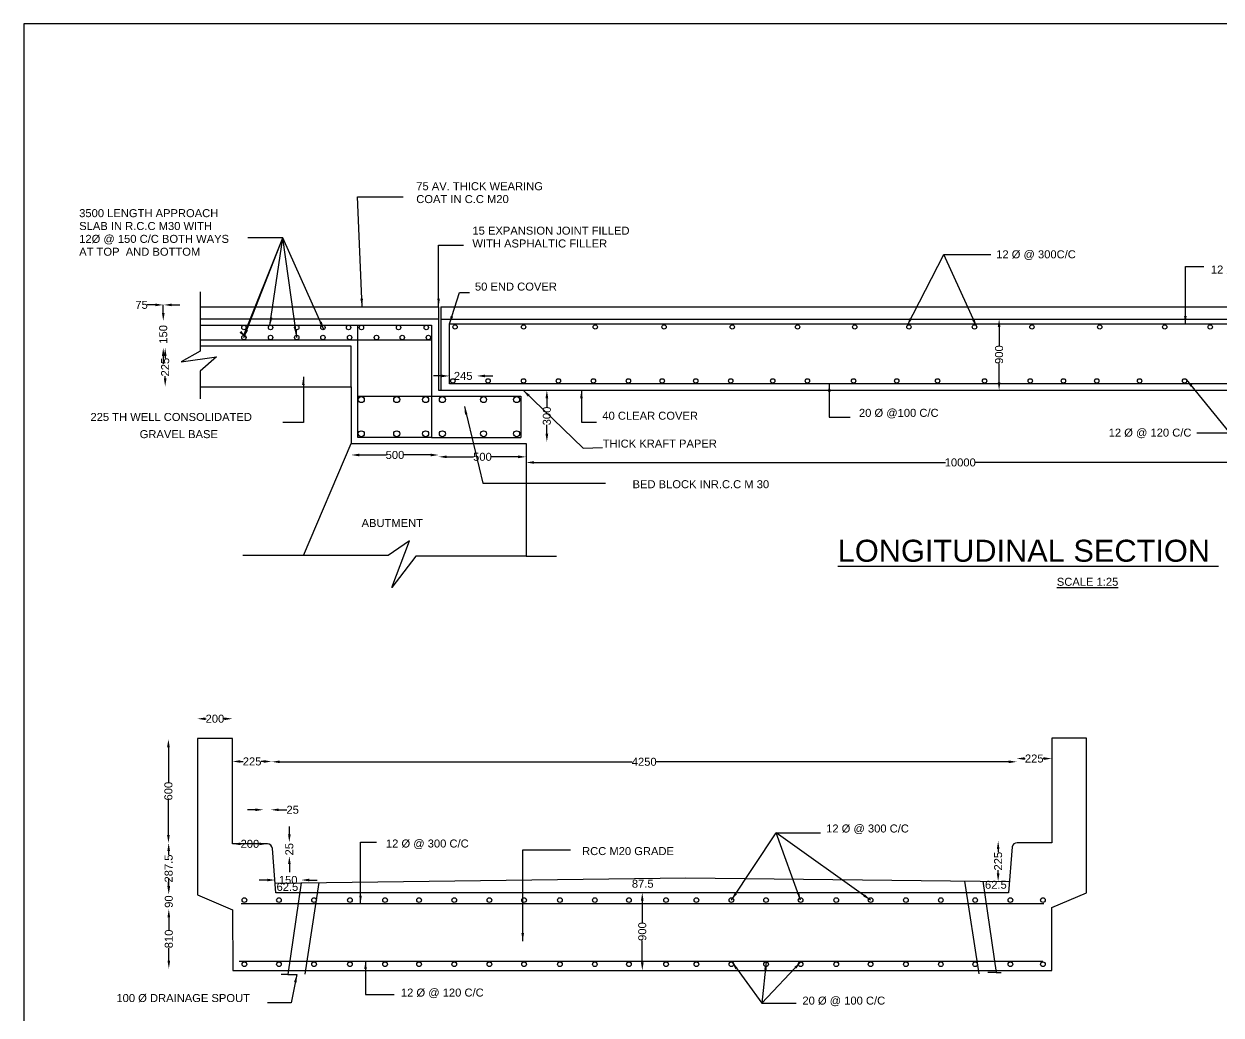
# Model space of a CAD drawing. Header units: millimetres. Extents: x 2557031 to 2683205, y 44332818 to 44423758.
# Drawn here: x 2557031 to 2616883, y 44374231 to 44423758 of the extents above; entities that cross this region are included whole.
import ezdxf

# ---------------------------------------------------------------- set-up
doc = ezdxf.new("R2010")
doc.units = ezdxf.units.MM
doc.header["$MEASUREMENT"] = 0
for name, color, linetype in [('DIMENSION', 7, 'Continuous'), ('DRAWING', 2, 'Continuous'), ('TEXT', 7, 'Continuous')]:
    doc.layers.add(name, color=color, linetype=linetype)
doc.styles.get("Standard").update_dxf_attribs({"font": 'arial.ttf', "height": 400})
doc.dimstyles.get("Standard").update_dxf_attribs({"dimtxt": 400, "dimasz": 400, "dimexe": 0.18, "dimexo": 0.0625, "dimgap": 0.09, "dimtad": 0, "dimdec": 0, "dimzin": 0, "dimdsep": 46, "dimtxsty": 'Standard', "dimcen": 0.09, "dimse1": 1, "dimse2": 1, "dimadec": 0, "dimazin": 0, "dimtfac": 1, "dimtdec": 0, "dimtofl": 0, "dimtmove": 0, "dimatfit": 3, "dimfxl": 1, "dimtolj": 1, "dimtzin": 0, "dimarcsym": 0})

# ---------------------------------------------------------------- blocks, each defined once
blk = doc.blocks.new('*D53')
at = {"layer": 'Defpoints', "color": 0, "transparency": 16777216}
for p in [(2564038, 44407572), (2564038, 44405645), (2564094, 44405645)]:
    blk.add_point(p, dxfattribs=at)
at = {"layer": 'DIMENSION', "color": 0, "lineweight": -2, "transparency": 16777216}
for p, q in [((2564094, 44407172), (2564094, 44407056)), ((2564094, 44406045), (2564094, 44406162))]:
    blk.add_line(p, q, dxfattribs=at)
at = {"layer": 'DIMENSION', "color": 0, "transparency": 16777216}
for points in [[(2564027, 44407172), (2564161, 44407172), (2564094, 44407572)], [(2564027, 44406045), (2564161, 44406045), (2564094, 44405645)]]:
    blk.add_solid(points, dxfattribs=at)
at = {"layer": 'DIMENSION', "color": 0, "transparency": 16777216, "insert": (2564094, 44406609), "char_height": 400, "attachment_point": 5, "rotation": 90}
blk.add_mtext('\\A1;225', dxfattribs=at)
blk = doc.blocks.new('*D54')
at = {"layer": 'Defpoints', "color": 0, "transparency": 16777216}
for p in [(2563997, 44408918), (2564023, 44408918), (2564094, 44407572)]:
    blk.add_point(p, dxfattribs=at)
at = {"layer": 'DIMENSION', "color": 0, "lineweight": -2, "transparency": 16777216}
for p, q in [((2563997, 44409318), (2563997, 44409718)), ((2563997, 44407172), (2563997, 44406772))]:
    blk.add_line(p, q, dxfattribs=at)
at = {"layer": 'DIMENSION', "color": 0, "transparency": 16777216}
for points in [[(2563930, 44409318), (2564064, 44409318), (2563997, 44408918)], [(2563930, 44407172), (2564064, 44407172), (2563997, 44407572)]]:
    blk.add_solid(points, dxfattribs=at)
at = {"layer": 'DIMENSION', "color": 0, "transparency": 16777216, "insert": (2563997, 44408245), "char_height": 400, "attachment_point": 5, "rotation": 90}
blk.add_mtext('\\A1;150', dxfattribs=at)
blk = doc.blocks.new('*D55')
at = {"layer": 'Defpoints', "color": 0, "transparency": 16777216}
for p in [(2563997, 44409718), (2563997, 44409518), (2564023, 44408918)]:
    blk.add_point(p, dxfattribs=at)
at = {"layer": 'DIMENSION', "color": 0, "lineweight": -2, "transparency": 16777216}
for p, q in [((2563597, 44409718), (2563197, 44409718)), ((2564423, 44409718), (2564823, 44409718))]:
    blk.add_line(p, q, dxfattribs=at)
at = {"layer": 'DIMENSION', "color": 0, "transparency": 16777216}
for points in [[(2563597, 44409785), (2563597, 44409652), (2563997, 44409718)], [(2564423, 44409785), (2564423, 44409652), (2564023, 44409718)]]:
    blk.add_solid(points, dxfattribs=at)
at = {"layer": 'DIMENSION', "color": 0, "transparency": 16777216, "insert": (2562911, 44409718), "char_height": 400, "attachment_point": 5}
blk.add_mtext('\\A1;75', dxfattribs=at)
blk = doc.blocks.new('*D56')
at = {"layer": 'Defpoints', "color": 0, "transparency": 16777216}
for p in [(2573392, 44402218), (2573392, 44402117), (2577771, 44402117)]:
    blk.add_point(p, dxfattribs=at)
at = {"layer": 'DIMENSION', "color": 0, "lineweight": -2, "transparency": 16777216}
for p, q in [((2573792, 44402218), (2575140, 44402218)), ((2577371, 44402218), (2576022, 44402218))]:
    blk.add_line(p, q, dxfattribs=at)
at = {"layer": 'DIMENSION', "color": 0, "transparency": 16777216}
for points in [[(2573792, 44402284), (2573792, 44402151), (2573392, 44402218)], [(2577371, 44402284), (2577371, 44402151), (2577771, 44402218)]]:
    blk.add_solid(points, dxfattribs=at)
at = {"layer": 'DIMENSION', "color": 0, "transparency": 16777216, "insert": (2575581, 44402218), "char_height": 400, "attachment_point": 5}
blk.add_mtext('\\A1;500', dxfattribs=at)
blk = doc.blocks.new('*D57')
at = {"layer": 'Defpoints', "color": 0, "transparency": 16777216}
for p in [(2577771, 44402218), (2582140, 44402126), (2582140, 44402126)]:
    blk.add_point(p, dxfattribs=at)
at = {"layer": 'DIMENSION', "color": 0, "lineweight": -2, "transparency": 16777216}
for p, q in [((2578171, 44402126), (2579514, 44402126)), ((2581740, 44402126), (2580397, 44402126))]:
    blk.add_line(p, q, dxfattribs=at)
at = {"layer": 'DIMENSION', "color": 0, "transparency": 16777216}
for points in [[(2578171, 44402193), (2578171, 44402059), (2577771, 44402126)], [(2581740, 44402193), (2581740, 44402059), (2582140, 44402126)]]:
    blk.add_solid(points, dxfattribs=at)
at = {"layer": 'DIMENSION', "color": 0, "transparency": 16777216, "insert": (2579955, 44402126), "char_height": 400, "attachment_point": 5}
blk.add_mtext('\\A1;500', dxfattribs=at)
blk = doc.blocks.new('*D58')
at = {"layer": 'Defpoints', "color": 0, "transparency": 16777216}
for p in [(2583175, 44405456), (2583175, 44405456), (2583175, 44402879)]:
    blk.add_point(p, dxfattribs=at)
at = {"layer": 'DIMENSION', "color": 0, "lineweight": -2, "transparency": 16777216}
for p, q in [((2583175, 44405056), (2583175, 44404609)), ((2583175, 44403279), (2583175, 44403726))]:
    blk.add_line(p, q, dxfattribs=at)
at = {"layer": 'DIMENSION', "color": 0, "transparency": 16777216}
for points in [[(2583109, 44405056), (2583242, 44405056), (2583175, 44405456)], [(2583109, 44403279), (2583242, 44403279), (2583175, 44402879)]]:
    blk.add_solid(points, dxfattribs=at)
at = {"layer": 'DIMENSION', "color": 0, "transparency": 16777216, "insert": (2583175, 44404167), "char_height": 400, "attachment_point": 5, "rotation": 90}
blk.add_mtext('\\A1;300', dxfattribs=at)
blk = doc.blocks.new('*D59')
at = {"layer": 'Defpoints', "color": 0, "transparency": 16777216}
for p in [(2579680, 44406168), (2578303, 44405778), (2579680, 44405778)]:
    blk.add_point(p, dxfattribs=at)
at = {"layer": 'DIMENSION', "color": 0, "lineweight": -2, "transparency": 16777216}
for p, q in [((2577903, 44406168), (2577503, 44406168)), ((2580080, 44406168), (2580480, 44406168))]:
    blk.add_line(p, q, dxfattribs=at)
at = {"layer": 'DIMENSION', "color": 0, "transparency": 16777216}
for points in [[(2577903, 44406235), (2577903, 44406101), (2578303, 44406168)], [(2580080, 44406235), (2580080, 44406101), (2579680, 44406168)]]:
    blk.add_solid(points, dxfattribs=at)
at = {"layer": 'DIMENSION', "color": 0, "transparency": 16777216, "insert": (2578991, 44406168), "char_height": 400, "attachment_point": 5}
blk.add_mtext('\\A1;245', dxfattribs=at)
blk = doc.blocks.new('*D60')
at = {"layer": 'Defpoints', "color": 0, "transparency": 16777216}
for p in [(2625545, 44401844), (2625545, 44401374), (2582140, 44401324)]:
    blk.add_point(p, dxfattribs=at)
at = {"layer": 'DIMENSION', "color": 0, "lineweight": -2, "transparency": 16777216}
for p, q in [((2582540, 44401844), (2603109, 44401844)), ((2625145, 44401844), (2604576, 44401844))]:
    blk.add_line(p, q, dxfattribs=at)
at = {"layer": 'DIMENSION', "color": 0, "transparency": 16777216}
for points in [[(2582540, 44401911), (2582540, 44401778), (2582140, 44401844)], [(2625145, 44401911), (2625145, 44401778), (2625545, 44401844)]]:
    blk.add_solid(points, dxfattribs=at)
at = {"layer": 'DIMENSION', "color": 0, "transparency": 16777216, "insert": (2603843, 44401844), "char_height": 400, "attachment_point": 5}
blk.add_mtext('\\A1;10000', dxfattribs=at)
blk = doc.blocks.new('*D64')
at = {"layer": 'Defpoints', "color": 0, "transparency": 16777216}
for p in [(2605786, 44409013), (2605786, 44409013), (2605786, 44405456)]:
    blk.add_point(p, dxfattribs=at)
at = {"layer": 'DIMENSION', "color": 0, "lineweight": -2, "transparency": 16777216}
for p, q in [((2605786, 44408613), (2605786, 44407676)), ((2605786, 44405856), (2605786, 44406793))]:
    blk.add_line(p, q, dxfattribs=at)
at = {"layer": 'DIMENSION', "color": 0, "transparency": 16777216}
for points in [[(2605719, 44408613), (2605852, 44408613), (2605786, 44409013)], [(2605719, 44405856), (2605852, 44405856), (2605786, 44405456)]]:
    blk.add_solid(points, dxfattribs=at)
at = {"layer": 'DIMENSION', "color": 0, "transparency": 16777216, "insert": (2605786, 44407234), "char_height": 400, "attachment_point": 5, "rotation": 90}
blk.add_mtext('\\A1;900', dxfattribs=at)
blk = doc.blocks.new('*D65')
at = {"layer": 'Defpoints', "color": 0, "transparency": 16777216}
for p in [(2565704, 44389037), (2565704, 44388058), (2567457, 44388058)]:
    blk.add_point(p, dxfattribs=at)
at = {"layer": 'DIMENSION', "color": 0, "lineweight": -2, "transparency": 16777216}
for p, q in [((2566104, 44389037), (2566136, 44389037)), ((2567057, 44389037), (2567025, 44389037))]:
    blk.add_line(p, q, dxfattribs=at)
at = {"layer": 'DIMENSION', "color": 0, "transparency": 16777216}
for points in [[(2566104, 44389103), (2566104, 44388970), (2565704, 44389037)], [(2567057, 44389103), (2567057, 44388970), (2567457, 44389037)]]:
    blk.add_solid(points, dxfattribs=at)
at = {"layer": 'DIMENSION', "color": 0, "transparency": 16777216, "insert": (2566580, 44389037), "char_height": 400, "attachment_point": 5}
blk.add_mtext('\\A1;200', dxfattribs=at)
blk = doc.blocks.new('*D66')
at = {"layer": 'Defpoints', "color": 0, "transparency": 16777216}
for p in [(2567457, 44386902), (2567457, 44386902), (2569420, 44386902)]:
    blk.add_point(p, dxfattribs=at)
at = {"layer": 'DIMENSION', "color": 0, "lineweight": -2, "transparency": 16777216}
for p, q in [((2567857, 44386902), (2567992, 44386902)), ((2569020, 44386902), (2568885, 44386902))]:
    blk.add_line(p, q, dxfattribs=at)
at = {"layer": 'DIMENSION', "color": 0, "transparency": 16777216}
for points in [[(2567857, 44386969), (2567857, 44386836), (2567457, 44386902)], [(2569020, 44386969), (2569020, 44386836), (2569420, 44386902)]]:
    blk.add_solid(points, dxfattribs=at)
at = {"layer": 'DIMENSION', "color": 0, "transparency": 16777216, "insert": (2568438, 44386902), "char_height": 400, "attachment_point": 5}
blk.add_mtext('\\A1;225', dxfattribs=at)
blk = doc.blocks.new('*D67')
at = {"layer": 'Defpoints', "color": 0, "transparency": 16777216}
for p in [(2606665, 44387098), (2569420, 44386902), (2606665, 44386886)]:
    blk.add_point(p, dxfattribs=at)
at = {"layer": 'DIMENSION', "color": 0, "lineweight": -2, "transparency": 16777216}
for p, q in [((2569820, 44386886), (2587438, 44386886)), ((2606265, 44386886), (2588647, 44386886))]:
    blk.add_line(p, q, dxfattribs=at)
at = {"layer": 'DIMENSION', "color": 0, "transparency": 16777216}
for points in [[(2569820, 44386953), (2569820, 44386819), (2569420, 44386886)], [(2606265, 44386953), (2606265, 44386819), (2606665, 44386886)]]:
    blk.add_solid(points, dxfattribs=at)
at = {"layer": 'DIMENSION', "color": 0, "transparency": 16777216, "insert": (2588042, 44386886), "char_height": 400, "attachment_point": 5}
blk.add_mtext('\\A1;4250', dxfattribs=at)
blk = doc.blocks.new('*D68')
at = {"layer": 'Defpoints', "color": 0, "transparency": 16777216}
for p in [(2608421, 44387048), (2606665, 44386886), (2608421, 44386886)]:
    blk.add_point(p, dxfattribs=at)
at = {"layer": 'DIMENSION', "color": 0, "lineweight": -2, "transparency": 16777216}
for p, q in [((2607065, 44387048), (2607096, 44387048)), ((2608021, 44387048), (2607990, 44387048))]:
    blk.add_line(p, q, dxfattribs=at)
at = {"layer": 'DIMENSION', "color": 0, "transparency": 16777216}
for points in [[(2607065, 44387114), (2607065, 44386981), (2606665, 44387048)], [(2608021, 44387114), (2608021, 44386981), (2608421, 44387048)]]:
    blk.add_solid(points, dxfattribs=at)
at = {"layer": 'DIMENSION', "color": 0, "transparency": 16777216, "insert": (2607543, 44387048), "char_height": 400, "attachment_point": 5}
blk.add_mtext('\\A1;225', dxfattribs=at)
blk = doc.blocks.new('*D69')
at = {"layer": 'Defpoints', "color": 0, "transparency": 16777216}
for p in [(2605738, 44382928), (2605811, 44382928), (2605811, 44380910)]:
    blk.add_point(p, dxfattribs=at)
at = {"layer": 'DIMENSION', "color": 0, "lineweight": -2, "transparency": 16777216}
for p, q in [((2605738, 44382528), (2605738, 44382366)), ((2605738, 44381310), (2605738, 44381472))]:
    blk.add_line(p, q, dxfattribs=at)
at = {"layer": 'DIMENSION', "color": 0, "transparency": 16777216}
for points in [[(2605671, 44382528), (2605805, 44382528), (2605738, 44382928)], [(2605671, 44381310), (2605805, 44381310), (2605738, 44380910)]]:
    blk.add_solid(points, dxfattribs=at)
at = {"layer": 'DIMENSION', "color": 0, "transparency": 16777216, "insert": (2605738, 44381919), "char_height": 400, "attachment_point": 5, "rotation": 90}
blk.add_mtext('\\A1;225', dxfattribs=at)
blk = doc.blocks.new('*D73')
at = {"layer": 'Defpoints', "color": 0, "transparency": 16777216}
for p in [(2564186, 44379520), (2564186, 44376549), (2564275, 44376549)]:
    blk.add_point(p, dxfattribs=at)
at = {"layer": 'DIMENSION', "color": 0, "lineweight": -2, "transparency": 16777216}
for p, q in [((2564275, 44379120), (2564275, 44378476)), ((2564275, 44376949), (2564275, 44377593))]:
    blk.add_line(p, q, dxfattribs=at)
at = {"layer": 'DIMENSION', "color": 0, "transparency": 16777216}
for points in [[(2564208, 44379120), (2564341, 44379120), (2564275, 44379520)], [(2564208, 44376949), (2564341, 44376949), (2564275, 44376549)]]:
    blk.add_solid(points, dxfattribs=at)
at = {"layer": 'DIMENSION', "color": 0, "transparency": 16777216, "insert": (2564275, 44378035), "char_height": 400, "attachment_point": 5, "rotation": 90}
blk.add_mtext('\\A1;810', dxfattribs=at)
blk = doc.blocks.new('*D74')
at = {"layer": 'Defpoints', "color": 0, "transparency": 16777216}
for p in [(2564212, 44380279), (2564186, 44379520), (2564275, 44379520)]:
    blk.add_point(p, dxfattribs=at)
at = {"layer": 'DIMENSION', "color": 0, "lineweight": -2, "transparency": 16777216}
for p, q in [((2564275, 44380679), (2564275, 44381079)), ((2564275, 44379120), (2564275, 44378720))]:
    blk.add_line(p, q, dxfattribs=at)
at = {"layer": 'DIMENSION', "color": 0, "transparency": 16777216}
for points in [[(2564208, 44380679), (2564341, 44380679), (2564275, 44380279)], [(2564208, 44379120), (2564341, 44379120), (2564275, 44379520)]]:
    blk.add_solid(points, dxfattribs=at)
at = {"layer": 'DIMENSION', "color": 0, "transparency": 16777216, "insert": (2564275, 44379900), "char_height": 400, "attachment_point": 5, "rotation": 90}
blk.add_mtext('\\A1;90', dxfattribs=at)
blk = doc.blocks.new('*D75')
at = {"layer": 'Defpoints', "color": 0, "transparency": 16777216}
for p in [(2564267, 44382828), (2564275, 44382828), (2564275, 44380279)]:
    blk.add_point(p, dxfattribs=at)
at = {"layer": 'DIMENSION', "color": 0, "lineweight": -2, "transparency": 16777216}
for p, q in [((2564267, 44382428), (2564267, 44382233)), ((2564267, 44380679), (2564267, 44380874))]:
    blk.add_line(p, q, dxfattribs=at)
at = {"layer": 'DIMENSION', "color": 0, "transparency": 16777216}
for points in [[(2564200, 44382428), (2564333, 44382428), (2564267, 44382828)], [(2564200, 44380679), (2564333, 44380679), (2564267, 44380279)]]:
    blk.add_solid(points, dxfattribs=at)
at = {"layer": 'DIMENSION', "color": 0, "transparency": 16777216, "insert": (2564267, 44381553), "char_height": 400, "attachment_point": 5, "rotation": 90}
blk.add_mtext('\\A1;287.5', dxfattribs=at)
blk = doc.blocks.new('*D76')
at = {"layer": 'Defpoints', "color": 0, "transparency": 16777216}
for p in [(2564255, 44388011), (2564275, 44388011), (2564275, 44382828)]:
    blk.add_point(p, dxfattribs=at)
at = {"layer": 'DIMENSION', "color": 0, "lineweight": -2, "transparency": 16777216}
for p, q in [((2564255, 44387611), (2564255, 44385862)), ((2564255, 44383228), (2564255, 44384977))]:
    blk.add_line(p, q, dxfattribs=at)
at = {"layer": 'DIMENSION', "color": 0, "transparency": 16777216}
for points in [[(2564188, 44387611), (2564321, 44387611), (2564255, 44388011)], [(2564188, 44383228), (2564321, 44383228), (2564255, 44382828)]]:
    blk.add_solid(points, dxfattribs=at)
at = {"layer": 'DIMENSION', "color": 0, "transparency": 16777216, "insert": (2564255, 44385419), "char_height": 400, "attachment_point": 5, "rotation": 90}
blk.add_mtext('\\A1;600', dxfattribs=at)
blk = doc.blocks.new('*D77')
at = {"layer": 'Defpoints', "color": 0, "transparency": 16777216}
for p in [(2567457, 44382785), (2567457, 44382785), (2569202, 44382785)]:
    blk.add_point(p, dxfattribs=at)
at = {"layer": 'DIMENSION', "color": 0, "lineweight": -2, "transparency": 16777216}
for p, q in [((2567857, 44382785), (2567885, 44382785)), ((2568802, 44382785), (2568774, 44382785))]:
    blk.add_line(p, q, dxfattribs=at)
at = {"layer": 'DIMENSION', "color": 0, "transparency": 16777216}
for points in [[(2567857, 44382852), (2567857, 44382718), (2567457, 44382785)], [(2568802, 44382852), (2568802, 44382718), (2569202, 44382785)]]:
    blk.add_solid(points, dxfattribs=at)
at = {"layer": 'DIMENSION', "color": 0, "transparency": 16777216, "insert": (2568329, 44382785), "char_height": 400, "attachment_point": 5}
blk.add_mtext('\\A1;200', dxfattribs=at)
blk = doc.blocks.new('*D78')
at = {"layer": 'Defpoints', "color": 0, "transparency": 16777216}
for p in [(2569375, 44384488), (2569002, 44382818), (2569375, 44382716)]:
    blk.add_point(p, dxfattribs=at)
at = {"layer": 'DIMENSION', "color": 0, "lineweight": -2, "transparency": 16777216}
for p, q in [((2568602, 44384488), (2568202, 44384488)), ((2569775, 44384488), (2570175, 44384488))]:
    blk.add_line(p, q, dxfattribs=at)
at = {"layer": 'DIMENSION', "color": 0, "transparency": 16777216}
for points in [[(2568602, 44384555), (2568602, 44384422), (2569002, 44384488)], [(2569775, 44384555), (2569775, 44384422), (2569375, 44384488)]]:
    blk.add_solid(points, dxfattribs=at)
at = {"layer": 'DIMENSION', "color": 0, "transparency": 16777216, "insert": (2570467, 44384488), "char_height": 400, "attachment_point": 5}
blk.add_mtext('\\A1;25', dxfattribs=at)
blk = doc.blocks.new('*D79')
at = {"layer": 'Defpoints', "color": 0, "transparency": 16777216}
for p in [(2570214, 44382861), (2570301, 44382861), (2570214, 44382174)]:
    blk.add_point(p, dxfattribs=at)
at = {"layer": 'DIMENSION', "color": 0, "lineweight": -2, "transparency": 16777216}
for p, q in [((2570301, 44383261), (2570301, 44383661)), ((2570301, 44381774), (2570301, 44381374))]:
    blk.add_line(p, q, dxfattribs=at)
at = {"layer": 'DIMENSION', "color": 0, "transparency": 16777216}
for points in [[(2570235, 44383261), (2570368, 44383261), (2570301, 44382861)], [(2570235, 44381774), (2570368, 44381774), (2570301, 44382174)]]:
    blk.add_solid(points, dxfattribs=at)
at = {"layer": 'DIMENSION', "color": 0, "transparency": 16777216, "insert": (2570301, 44382518), "char_height": 400, "attachment_point": 5, "rotation": 90}
blk.add_mtext('\\A1;25', dxfattribs=at)
blk = doc.blocks.new('*D80')
at = {"layer": 'Defpoints', "color": 0, "transparency": 16777216}
for p in [(2569594, 44380822), (2570892, 44380979), (2570892, 44380822)]:
    blk.add_point(p, dxfattribs=at)
at = {"layer": 'DIMENSION', "color": 0, "lineweight": -2, "transparency": 16777216}
for p, q in [((2569194, 44380979), (2568794, 44380979)), ((2571292, 44380979), (2571692, 44380979))]:
    blk.add_line(p, q, dxfattribs=at)
at = {"layer": 'DIMENSION', "color": 0, "transparency": 16777216}
for points in [[(2569194, 44381046), (2569194, 44380912), (2569594, 44380979)], [(2571292, 44381046), (2571292, 44380912), (2570892, 44380979)]]:
    blk.add_solid(points, dxfattribs=at)
at = {"layer": 'DIMENSION', "color": 0, "transparency": 16777216, "insert": (2570243, 44380979), "char_height": 400, "attachment_point": 5}
blk.add_mtext('\\A1;150', dxfattribs=at)
blk = doc.blocks.new('*D81')
at = {"layer": 'Defpoints', "color": 0, "transparency": 16777216}
for p in [(2587947, 44380346), (2587947, 44380346), (2587947, 44376462)]:
    blk.add_point(p, dxfattribs=at)
at = {"layer": 'DIMENSION', "color": 0, "lineweight": -2, "transparency": 16777216}
for p, q in [((2587947, 44379946), (2587947, 44378845)), ((2587947, 44376862), (2587947, 44377963))]:
    blk.add_line(p, q, dxfattribs=at)
at = {"layer": 'DIMENSION', "color": 0, "transparency": 16777216}
for points in [[(2587880, 44379946), (2588014, 44379946), (2587947, 44380346)], [(2587880, 44376862), (2588014, 44376862), (2587947, 44376462)]]:
    blk.add_solid(points, dxfattribs=at)
at = {"layer": 'DIMENSION', "color": 0, "transparency": 16777216, "insert": (2587947, 44378404), "char_height": 400, "attachment_point": 5, "rotation": 90}
blk.add_mtext('\\A1;900', dxfattribs=at)

msp = doc.modelspace()

# ---------------------------------------------------------------- linework, layer by layer
at = {"layer": 'DIMENSION', "color": 0}
msp.add_lwpolyline([(2683204.5, 44423757.7), (2557031.4, 44423757.7), (2557031.4, 44332817.9), (2683204.5, 44332817.9)], close=True, dxfattribs=at)
at = {"layer": 'DRAWING', "color": 0}
for points in [[(2565843.3, 44410375.7), (2565843.3, 44407402.8), (2564889.5, 44406869), (2566664.1, 44407123.7), (2565838.1, 44406402.1), (2565838.1, 44405019)], [(2565843.3, 44409628.6), (2577762.3, 44409628.6), (2577762.3, 44405456), (2630061.7, 44405456), (2630061.7, 44409628.6)], [(2577878.3, 44409628.6), (2577878.3, 44405456)], [(2577878.3, 44409628.6), (2629946.9, 44409628.6), (2629946.9, 44405456)], [(2577762.3, 44409012.6), (2565843.3, 44409012.6)], [(2565843.3, 44408707.4), (2577414.3, 44408707.4), (2577414.3, 44403096), (2573716.7, 44403096), (2573716.7, 44408707.4)], [(2577878.3, 44409012.6), (2629946.9, 44409012.6)], [(2577414.3, 44407963.5), (2565843.3, 44407963.5)], [(2573397, 44405630.6), (2573397, 44407662.1), (2565843.3, 44407662.1)], [(2565838.1, 44405630.6), (2573397, 44405630.6), (2573397, 44402796.8), (2582140.2, 44402796.8), (2582140.2, 44397164.8), (2583651.6, 44397164.8)], [(2573716.7, 44405162.8), (2581872, 44405162.8), (2581872, 44403096)], [(2571014.9, 44397201), (2573397, 44402796.8)], [(2577414.3, 44403096), (2581872, 44403096)], [(2582140.2, 44397164.8), (2576629.5, 44397164.8), (2575424.9, 44395592.5), (2576309.7, 44397936), (2575233, 44397201), (2567981.4, 44397201)], [(2569593.6, 44380821.9), (2590127.6, 44381080.2), (2606304.2, 44380904.5)], [(2570894.4, 44380838.3), (2570220.3, 44376260.8), (2569898.8, 44376260.8)], [(2571091.4, 44376268.2), (2571798.3, 44380849.6)], [(2604054.8, 44380928.9), (2604774.8, 44376289.2)], [(2604971, 44380919), (2605632.2, 44376356), (2605229.5, 44376356)], [(2567891.8, 44379803.8), (2608016.4, 44379803.8)], [(2567791.8, 44376925.4), (2607975.7, 44376925.4)], [(2570220.3, 44376260.8), (2570679.1, 44376260.8)], [(2605632.2, 44376356), (2605892.1, 44376356)]]:
    msp.add_lwpolyline(points, dxfattribs=at)
msp.add_lwpolyline([(2578303, 44408770.6), (2629504.7, 44408770.6), (2629504.7, 44405777.8), (2578303, 44405777.8)], close=True, dxfattribs=at)
msp.add_lwpolyline([(2567471.3, 44376461.9), (2608422.7, 44376461.9), (2608422.7, 44379602.3), (2610162.4, 44380336), (2610162.4, 44388064.3), (2608421.2, 44388064.3), (2608421.2, 44382837.8), (2606681.8, 44382837.8, 0.3739424), (2606447.3, 44382633.9), (2606257.9, 44380345.9), (2569631.4, 44380345.9), (2569456.4, 44382547.5, 0.3881126), (2569201.9, 44382785.2), (2567456.9, 44382785.2), (2567456.9, 44388058), (2565703.5, 44388058), (2565703.5, 44380231.7), (2567454.3, 44379481.2), (2567471.3, 44376461.9)], format="xyb", dxfattribs=at)
for centre, radius in [((2568028.1, 44408589.1), 108.7), ((2569360.1, 44408589.1), 108.7), ((2570674.3, 44408589.1), 108.7), ((2571982.5, 44408589.1), 108.7), ((2573259.1, 44408589.1), 108.7), ((2573907.5, 44408589.1), 108.7), ((2575758.4, 44408589.1), 108.7), ((2577149.2, 44408589.1), 108.7), ((2578588, 44408615.8), 108.7), ((2582011, 44408615.8), 108.7), ((2585598, 44408615.8), 108.7), ((2589037.1, 44408615.8), 108.7), ((2592447, 44408615.8), 108.7), ((2595709.8, 44408615.8), 108.7), ((2598569.6, 44408615.8), 108.7), ((2601277.2, 44408615.8), 108.7), ((2604555.8, 44408615.8), 108.7), ((2607425.6, 44408615.8), 108.7), ((2610815.3, 44408615.8), 108.7), ((2614068, 44408615.8), 108.7), ((2616338.9, 44408615.8), 108.7), ((2568028.1, 44408089.7), 108.7), ((2569360.1, 44408089.7), 108.7), ((2570674.3, 44408089.7), 108.7), ((2571982.5, 44408089.7), 108.7), ((2573314.5, 44408089.7), 108.7), ((2574658.2, 44408089.7), 108.7), ((2575944.4, 44408089.7), 108.7), ((2577252.7, 44408089.7), 108.7), ((2578475.4, 44405923.2), 108.7), ((2580233.6, 44405923.2), 108.7), ((2582008.9, 44405923.2), 108.7), ((2583752.7, 44405923.2), 108.7), ((2585504.2, 44405923.2), 108.7), ((2587255.6, 44405923.2), 108.7), ((2588940.8, 44405923.2), 108.7), ((2590622.8, 44405923.2), 108.7), ((2592366.5, 44405923.2), 108.7), ((2594465.1, 44405923.2), 108.7), ((2596204.4, 44405923.2), 108.7), ((2598511.3, 44405923.2), 108.7), ((2600664.9, 44405923.2), 108.7), ((2602709.3, 44405923.2), 108.7), ((2605057.8, 44405923.2), 108.7), ((2607346.9, 44405923.2), 108.7), ((2609003.8, 44405923.2), 108.7), ((2610671.6, 44405923.2), 108.7), ((2612812.1, 44405923.2), 108.7), ((2615057.7, 44405923.2), 108.7), ((2573896.2, 44404989.4), 152), ((2575670.9, 44404989.4), 152), ((2577114.1, 44404989.4), 152), ((2577952.9, 44404989.4), 152), ((2580009.2, 44404989.4), 152), ((2581661.1, 44404989.4), 152), ((2573896.2, 44403276.8), 152), ((2575670.9, 44403276.8), 152), ((2577114.1, 44403276.8), 152), ((2577952.9, 44403276.8), 152), ((2580009.2, 44403276.8), 152), ((2581661.1, 44403276.8), 152), ((2568053.2, 44379977.8), 116.3), ((2569782.7, 44379977.8), 116.3), ((2571534.9, 44379977.8), 116.3), ((2573328.7, 44379977.8), 116.3), ((2575085.9, 44379977.8), 116.3), ((2576785.5, 44379977.8), 116.3), ((2578547.6, 44379977.8), 116.3), ((2580302, 44379977.8), 116.3), ((2582034.5, 44379977.8), 116.3), ((2583826.3, 44379977.8), 116.3), ((2585573.1, 44379977.8), 116.3), ((2587278.5, 44379977.8), 116.3), ((2589133.9, 44379977.8), 116.3), ((2590649.8, 44379977.8), 116.3), ((2592402.6, 44379977.8), 116.3), ((2594133.4, 44379977.8), 116.3), ((2595863.6, 44379977.8), 116.3), ((2597643.1, 44379977.8), 116.3), ((2599361, 44379977.8), 116.3), ((2601126, 44379977.8), 116.3), ((2602872.4, 44379977.8), 116.3), ((2604589.1, 44379977.8), 116.3), ((2606349.4, 44379977.8), 116.3), ((2607977.7, 44379977.8), 116.3), ((2568053.2, 44376768.5), 116.3), ((2569782.7, 44376768.5), 116.3), ((2571534.9, 44376768.5), 116.3), ((2573328.7, 44376768.5), 116.3), ((2575085.9, 44376768.5), 116.3), ((2576785.5, 44376768.5), 116.3), ((2578547.6, 44376768.5), 116.3), ((2580302, 44376768.5), 116.3), ((2582034.5, 44376768.5), 116.3), ((2583826.3, 44376768.5), 116.3), ((2585573.1, 44376768.5), 116.3), ((2587278.5, 44376768.5), 116.3), ((2589133.9, 44376768.5), 116.3), ((2590649.8, 44376768.5), 116.3), ((2592402.6, 44376768.5), 116.3), ((2594133.4, 44376768.5), 116.3), ((2595863.6, 44376768.5), 116.3), ((2597643.1, 44376768.5), 116.3), ((2599361, 44376768.5), 116.3), ((2601126, 44376768.5), 116.3), ((2602872.4, 44376768.5), 116.3), ((2604589.1, 44376768.5), 116.3), ((2606349.4, 44376768.5), 116.3), ((2607977.7, 44376768.5), 116.3)]:
    msp.add_circle(centre, radius, dxfattribs=at)

# ---------------------------------------------------------------- texts
at = {"layer": 'TEXT', "color": 0}
for s, height, p in [('75 AV. THICK WEARING ', 400, (2576645.5, 44415449)), ('COAT IN C.C M20', 400, (2576645.5, 44414806.4)), ('3500 LENGTH APPROACH ', 400, (2559793.4, 44414102.9)), ('SLAB IN R.C.C M30 WITH ', 400, (2559793.4, 44413460.3)), ('15 EXPANSION JOINT FILLED ', 400, (2579452.7, 44413229.5)), ('12Ø @ 150 C/C BOTH WAYS ', 400, (2559793.4, 44412817.7)), ('WITH ASPHALTIC FILLER', 400, (2579452.7, 44412586.9)), ('AT TOP  AND BOTTOM', 400, (2559793.4, 44412175.2)), ('12 Ø @ 300C/C', 400, (2605639.8, 44412045.9)), ('12 Ø @ 300 C/C', 400, (2616372.5, 44411285.6)), ('50 END COVER', 400, (2579579.5, 44410433.1)), ('40 CLEAR COVER', 400, (2585949.6, 44403980.2)), ('20 Ø @100 C/C ', 400, (2598778.4, 44404124)), ('225 TH WELL CONSOLIDATED ', 400, (2560357.3, 44403919)), ('GRAVEL BASE', 400, (2562816.2, 44403060.1)), ('12 Ø @ 120 C/C', 400, (2611265, 44403136.3)), ('THICK KRAFT PAPER ', 400, (2585964.4, 44402587.2)), ('BED BLOCK INR.C.C M 30', 400, (2587459.2, 44400557.6)), ('ABUTMENT ', 400, (2573911.5, 44398620.4)), ('%%ULONGITUDINAL SECTION ', 1100, (2597718.1, 44396883.4)), ('%%USCALE 1:25', 400, (2608671.8, 44395681.8)), ('12 Ø @ 300 C/C', 400, (2597138.8, 44383353.6)), ('12 Ø @ 300 C/C', 400, (2575129.2, 44382603.4)), ('RCC M20 GRADE', 400, (2584936, 44382224.7)), ('87.5', 400, (2587424.9, 44380593.1)), ('62.5', 400, (2569659.6, 44380435.1)), ('62.5', 400, (2605079.2, 44380542.7)), ('100 Ø DRAINAGE SPOUT', 400, (2561655.3, 44374880.7)), ('12 Ø @ 120 C/C', 400, (2575879.3, 44375154.3)), ('20 Ø @ 100 C/C', 400, (2595951.6, 44374752.7))]:
    msp.add_text(s, height=height, dxfattribs=at).set_placement(p)

# ---------------------------------------------------------------- dimensions: what is measured, and where the dimension line sits
at = {"layer": 'DIMENSION', "color": 0}
for base, p1, p2, text, picture, middle in [((2563997.1, 44409718.3), (2564023, 44408918.3), (2563997.1, 44409518.3), '75', '*D55', (2562910.7, 44409718.3)), ((2579679.8, 44406168.1), (2578303, 44405777.8), (2579679.8, 44405777.8), '245', '*D59', (2578991.4, 44406168.1)), ((2573391.7, 44402217.6), (2577770.6, 44402117), (2573391.7, 44402117), '500', '*D56', (2575581.2, 44402217.6)), ((2582140.2, 44402126), (2577770.6, 44402217.6), (2582140.2, 44402126), '500', '*D57', (2579955.4, 44402126)), ((2625545.1, 44401844.3), (2582140.2, 44401324), (2625545.1, 44401373.7), '10000', '*D60', (2603842.7, 44401844.3)), ((2565703.5, 44389036.5), (2567456.9, 44388058), (2565703.5, 44388058), '200', '*D65', (2566580.2, 44389036.5)), ((2567456.9, 44386902.4), (2569419.9, 44386902.4), (2567456.9, 44386902.4), '225', '*D66', (2568438.4, 44386902.4)), ((2606665.1, 44386886.1), (2569419.9, 44386902.4), (2606665.1, 44387097.8), '4250', '*D67', (2588042.5, 44386886.1)), ((2608421.2, 44387047.6), (2606665.1, 44386886.1), (2608421.2, 44386886.1), '225', '*D68', (2607543.1, 44387047.6)), ((2569375.2, 44384488.3), (2569001.9, 44382818.5), (2569375.2, 44382715.7), '25', '*D78', (2570466.7, 44384488.3)), ((2567456.9, 44382785.2), (2569201.9, 44382785.2), (2567456.9, 44382785.2), '200', '*D77', (2568329.4, 44382785.2)), ((2570892, 44380979.1), (2569593.6, 44380821.9), (2570892, 44380821.9), '150', '*D80', (2570242.8, 44380979.1))]:
    dim = msp.add_linear_dim(base=base, p1=p1, p2=p2, text=text, dimstyle='Standard', dxfattribs=at)
    dim.commit()
    dim.dimension.update_dxf_attribs({"geometry": picture, "text_midpoint": middle})
for base, p1, p2, text, picture, middle in [((2563997.1, 44408918.3), (2564094.1, 44407572.4), (2564023, 44408918.3), '150', '*D54', (2563997.1, 44408245.3)), ((2605785.7, 44409012.6), (2605785.7, 44405456), (2605785.7, 44409012.6), '900', '*D64', (2605785.7, 44407234.3)), ((2564094.1, 44405645.1), (2564038, 44407572.4), (2564038, 44405645.1), '225', '*D53', (2564094.1, 44406608.8)), ((2583175.4, 44405456), (2583175.4, 44402878.6), (2583175.4, 44405456), '300', '*D58', (2583175.4, 44404167.3)), ((2564254.7, 44388011.5), (2564274.7, 44382827.5), (2564274.7, 44388011.5), '600', '*D76', (2564254.7, 44385419.5)), ((2570301.4, 44382861.4), (2570213.9, 44382173.6), (2570213.9, 44382861.4), '25', '*D79', (2570301.4, 44382517.5)), ((2564266.7, 44382827.5), (2564274.7, 44380279.4), (2564274.7, 44382827.5), '287.5', '*D75', (2564266.7, 44381553.5)), ((2605738.1, 44382927.8), (2605810.6, 44380909.9), (2605810.6, 44382927.8), '225', '*D69', (2605738.1, 44381918.8)), ((2564274.7, 44379520.2), (2564212.3, 44380279.4), (2564185.9, 44379520.2), '90', '*D74', (2564274.7, 44379899.8)), ((2587947, 44380345.9), (2587947, 44376461.9), (2587947, 44380345.9), '900', '*D81', (2587947, 44378403.9)), ((2564274.7, 44376549), (2564185.9, 44379520.2), (2564185.9, 44376549), '810', '*D73', (2564274.7, 44378034.6))]:
    dim = msp.add_linear_dim(base=base, p1=p1, p2=p2, angle=90, text=text, dimstyle='Standard', dxfattribs=at)
    dim.commit()
    dim.dimension.update_dxf_attribs({"geometry": picture, "text_midpoint": middle})

# ---------------------------------------------------------------- leaders
for points in [[(2573933.8, 44409628.6), (2573713.8, 44415117.9), (2575985.7, 44415117.9)], [(2568136.8, 44408089.7), (2568028.1, 44408198.3), (2569978.9, 44413065.9)], [(2568028.1, 44408089.7), (2569978.9, 44413065.9), (2568222.6, 44413065.9)], [(2569333.3, 44408694.4), (2569978.9, 44413065.9)], [(2570674.3, 44408089.7), (2569978.9, 44413065.9)], [(2572026.9, 44408489.9), (2569978.9, 44413065.9)], [(2577762.3, 44409628.6), (2577762.3, 44412706.7), (2579014.8, 44412706.7)], [(2601185, 44408673.3), (2603021.3, 44412238.3), (2605365.9, 44412238.3)], [(2604664.5, 44408615.8), (2603021.3, 44412238.3)], [(2615098, 44408770.6), (2615098, 44411640.7), (2616026.9, 44411640.7)], [(2578303, 44408770.6), (2578812.2, 44410336.8), (2579301.3, 44410336.8)], [(2571001.4, 44406119.4), (2571001.4, 44403850), (2569975.9, 44403850)], [(2597296, 44405777.8), (2597296, 44404112.7), (2598345.5, 44404112.7)], [(2615146.2, 44405986.3), (2617325.1, 44403305.9), (2615664.3, 44403305.9)], [(2581985.4, 44405456), (2584998.8, 44402555.9), (2585964.4, 44402587.2)], [(2584904.1, 44405456), (2584904.1, 44403864), (2585661.4, 44403864)], [(2579050.9, 44404636.2), (2579981.7, 44400806.6), (2586103.2, 44400806.6)], [(2573860.3, 44379803.8), (2573860.3, 44382868.4), (2574665.1, 44382868.4)], [(2592402.6, 44379977.8), (2594643.1, 44383334.9)], [(2595863.6, 44379977.8), (2594643.1, 44383334.9), (2596861, 44383334.9)], [(2599361, 44379977.8), (2594643.1, 44383334.9)], [(2581967.9, 44377928.3), (2581967.9, 44382491.3), (2584356.2, 44382491.3)], [(2574110.1, 44376925.4), (2574110.1, 44375262.7), (2575533.9, 44375262.7)], [(2592422.4, 44376883.1), (2593915.1, 44374818.9), (2595636.2, 44374818.9)], [(2594146.4, 44376884.1), (2593915.1, 44374818.9)], [(2595877.1, 44376884), (2593915.1, 44374818.9)], [(2570679.1, 44376260.8), (2570387.4, 44374847.9), (2569215.7, 44374847.9)]]:
    msp.add_leader(points, dimstyle='Standard', override={"dimgap": 0.09, "dimtad": 0}, dxfattribs=at)

doc.saveas('drawing.dxf')
